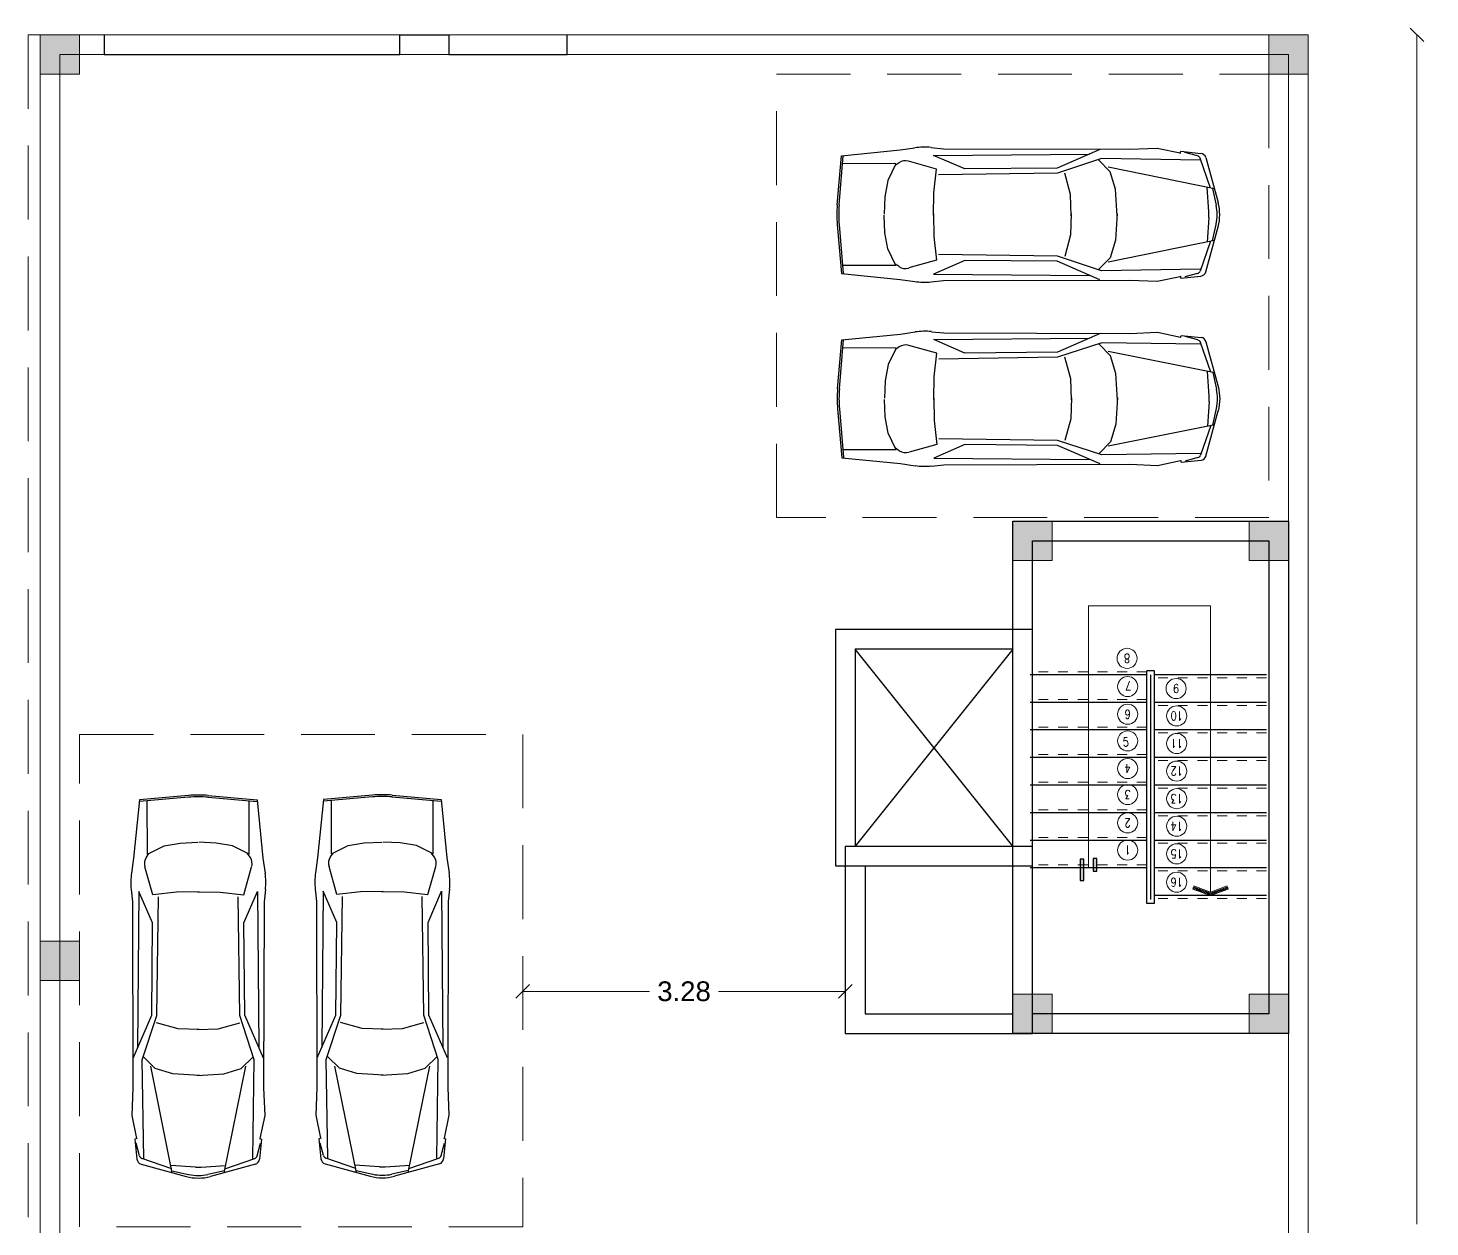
# Model space of a CAD drawing. Header units: metres. Extents: x -355 to 973, y -73 to 238.
# Drawn here: x 756.08 to 770.31, y 186.67 to 198.84 of the extents above; entities that cross this region are included whole.
import ezdxf

# ---------------------------------------------------------------- set-up
doc = ezdxf.new("R2010")
doc.units = ezdxf.units.M
doc.header["$LTSCALE"] = 3
doc.header["$MEASUREMENT"] = 0
for name, pattern in [('1', [30, 6, 6, 6, 6, 6]), ('202$0$HIDDEN', [0.375, 0.25, -0.125]), ('ACAD_ISO02W100', [15, 12, -3]), ('DASHED2', [0.375, 0.25, -0.125])]:
    doc.linetypes.add(name, pattern=pattern)
for name, color, linetype in [('01B', 10, 'Continuous'), ('1', 1, 'Continuous'), ('4', 4, 'ACAD_ISO02W100'), ('CAR', 1, 'Continuous')]:
    doc.layers.add(name, color=color, linetype=linetype)
for name, color, linetype, lineweight in [('05', 21, 'Continuous', 5), ('09', 120, 'Continuous', 9), ('15', 63, 'DASHED2', 15), ('alaem', 230, 'Continuous', 5)]:
    doc.layers.add(name, color=color, linetype=linetype, lineweight=lineweight)
doc.styles.add('Axe', font='romans.shx', dxfattribs={"width": 0.8, "height": 0.26})
doc.styles.get("Standard").update_dxf_attribs({"font": 'arial.ttf'})
doc.dimstyles.new('ahmad', dxfattribs={"dimtxt": 0.2, "dimasz": 0.1375, "dimexe": 0, "dimexo": 0.0625, "dimgap": 0.09, "dimtad": 0, "dimzin": 0, "dimdsep": 46, "dimtxsty": 'Standard', "dimblk": 'OBLIQUE', "dimcen": 0.09, "dimclrd": 245, "dimclrt": 61, "dimadec": 0, "dimazin": 0, "dimtfac": 1, "dimtofl": 0, "dimtmove": 0, "dimatfit": 3, "dimldrblk": 'OBLIQUE', "dimfxl": 0, "dimfxlon": 1, "dimtolj": 1, "dimtzin": 0, "dimlwd": 13, "dimarcsym": 0})

# ---------------------------------------------------------------- blocks, each defined once
blk = doc.blocks.new('_Oblique')
at = {"color": 0, "linetype": 'ByBlock', "lineweight": -2}
blk.add_line((-0.5, -0.5), (0.5, 0.5), dxfattribs=at)
blk = doc.blocks.new('*D272')
at = {"layer": '05', "color": 245, "linetype": '1', "lineweight": 13, "transparency": 16777216}
for p, q in [((770.183, 198.773), (770.183, 186.702)), ((770.183, 173.773), (770.183, 185.844))]:
    blk.add_line(p, q, dxfattribs=at)
at = {"layer": 'Defpoints', "color": 0, "linetype": '1', "transparency": 16777216}
for p in [(769.079, 198.773), (769.079, 173.773), (770.183, 173.773)]:
    blk.add_point(p, dxfattribs=at)
at = {"layer": '05', "color": 245, "linetype": '1', "lineweight": 13, "transparency": 16777216, "xscale": 0.1375, "yscale": 0.1375, "zscale": 0.1375}
for p, rotation in [((770.183, 198.773), 90), ((770.183, 173.773), 270)]:
    blk.add_blockref('_Oblique', p, dxfattribs=dict(at, rotation=rotation))
at = {"layer": '05', "color": 61, "linetype": '1', "transparency": 16777216, "insert": (770.183, 186.273), "char_height": 0.2, "attachment_point": 5, "rotation": 90}
blk.add_mtext('\\A1;25.00', dxfattribs=at)
blk = doc.blocks.new('tyhtfy')
at = {"layer": '4', "linetype": '1'}
for points in [[(265.704, 186.374), (265.704, 184.474), (263.804, 184.474), (263.804, 186.374)], [(265.504, 186.174), (265.504, 184.674), (264.004, 184.674), (264.004, 186.174)]]:
    blk.add_lwpolyline(points, close=True, dxfattribs=at)
blk = doc.blocks.new('tyhhy')
at = {"layer": '4', "linetype": '1'}
for p, q in [((265.809, 183.09), (263.809, 181.49)), ((263.809, 181.49), (263.809, 183.09)), ((263.809, 183.09), (265.809, 181.49))]:
    blk.add_line(p, q, dxfattribs=at)
for points in [[(266.009, 183.29), (266.009, 181.29), (263.609, 181.29), (263.609, 183.29)], [(265.809, 183.09), (265.809, 181.49), (263.809, 181.49), (263.809, 183.09)]]:
    blk.add_lwpolyline(points, close=True, dxfattribs=at)
blk = doc.blocks.new('CARP5')
at = {"layer": 'CAR'}
for p, q in [((-127.1, 55.7), (-149.8, 51)), ((-100, 54.6), (-127.1, 55.7)), ((82.4, 55.1), (-100, 54.6)), ((94.5, 56.3), (82.4, 55.1)), ((125.1, 53.9), (110.6, 56)), ((-174.7, 46.5), (-186.8, 2.3)), ((-179.4, 16.5), (-169.2, 45.7)), ((-150.4, 52.6), (-169.9, 50.6)), ((-169.4, 43.9), (-72.5, 45.4)), ((-166.7, 48.1), (-154.4, 51.5)), ((-149.8, 50.5), (-150.4, 52.6)), ((-80.9, 32.6), (-69.6, 44.3)), ((-72.5, 45.4), (-29.2, 31.2)), ((-70.8, 54.3), (-28.9, 36.1)), ((92.4, 48.6), (-60.6, 49.9)), ((61.7, 35.2), (92.4, 48.6)), ((89.3, 35.1), (116.6, 42.7)), ((116.8, 42.8), (116.8, 42.8)), ((182.5, 48.2), (125.1, 53.9)), ((126.1, 41.3), (129.9, 38.8)), ((184.9, 0.1), (180.8, 48.1)), ((186.7, 0.1), (182.5, 48.2)), ((-183.3, 15.9), (-78.9, 36.9)), ((-86.3, 15.3), (-80.9, 32.6)), ((-42, 10.1), (-36.4, 31.3)), ((-29.2, 31.2), (87.3, 29.5)), ((-28.9, 36.1), (61.7, 35.2)), ((91.9, 11.8), (89.3, 35.1)), ((129.1, 40.3), (181.1, 40.4)), ((129.1, 40.3), (137.2, 24)), ((-181.4, 16.2), (-184.9, -0.1)), ((-177.7, -6.8), (-176.2, 17.3)), ((-87.8, -10.8), (-86.3, 15.3)), ((137.2, 24), (140, 8.1)), ((-42.8, -10.5), (-42, 10.1)), ((92.2, -10.3), (91.9, 11.8)), ((139.9, 8.1), (140.7, -9)), ((-177.7, -12.3), (-176.2, -36.4)), ((-87.8, -8.4), (-86.3, -34.5)), ((-42.8, -8.6), (-42, -29.2)), ((92.2, -8.9), (91.9, -31)), ((140, -27.2), (140.7, -10.1)), ((-174.7, -65.6), (-186.8, -21.5)), ((-181.4, -35.4), (-184.9, -19)), ((137.2, -43.1), (140, -27.2)), ((184.9, -19.3), (180.8, -67.3)), ((186.7, -19.3), (182.5, -67.3)), ((-183.3, -35), (-78.9, -56.1)), ((-179.4, -35.6), (-169.2, -64.9)), ((-86.3, -34.5), (-80.9, -51.7)), ((-42, -29.2), (-36.4, -50.4)), ((91.9, -31), (89.3, -54.3)), ((-80.9, -51.7), (-69.6, -63.5)), ((-72.5, -64.5), (-29.2, -50.3)), ((-29.2, -50.3), (87.3, -48.6)), ((-28.9, -55.2), (61.7, -54.4)), ((61.7, -54.4), (92.4, -67.7)), ((89.3, -54.3), (116.8, -61.9)), ((129.1, -59.4), (137.2, -43.1)), ((-169.4, -63), (-72.5, -64.5)), ((-166.7, -67.3), (-154.4, -70.7)), ((-70.8, -73.5), (-28.9, -55.2)), ((92.4, -67.7), (-60.6, -69)), ((182.5, -67.3), (125.1, -73)), ((126.1, -60.4), (129.9, -57.9)), ((129.1, -59.4), (181.1, -59.6)), ((-150.4, -71.7), (-169.9, -69.7)), ((-149.8, -69.7), (-150.4, -71.7)), ((-127.1, -74.9), (-149.8, -70.1)), ((-100, -73.7), (-127.1, -74.9)), ((82.4, -74.2), (-100, -73.7)), ((94.5, -75.4), (82.4, -74.2)), ((125.1, -73), (110.6, -75.1))]:
    blk.add_line(p, q, dxfattribs=at)
for centre, radius, start, end in [((101.1, -11), 67.6, 81.9284, 95.6257), ((-169.3, 45), 5.63, 95.8102, 164.6615), ((-165.7, 44.5), 3.75, 105.4862, 160.7894), ((119.9, 31.9), 11.3, 56.264, 106.8198), ((-143.4, -9.6), 45.1, 164.6615, 195.3385), ((72.7, -9.6), 112.6, 355.0592, 4.9408), ((74.5, -9.6), 112.6, 355.0592, 4.9408), ((-140.9, -9.6), 45.1, 167.9052, 192.0948), ((-132.7, -9.6), 45.1, 176.4735, 183.5265), ((-169.3, -64.1), 5.63, 195.3385, 264.1898), ((-165.7, -63.6), 3.75, 199.2106, 254.5138), ((119.9, -51.1), 11.3, 254.4694, 303.7359), ((101.1, -8.2), 67.6, 264.3743, 278.0716)]:
    blk.add_arc(centre, radius, start, end, dxfattribs=at)
blk = doc.blocks.new('A$C1D69598D')
at = {"layer": 'CAR'}
blk.add_blockref('CARP5', (188.3, 75.7), dxfattribs=at)
blk = doc.blocks.new('rdydry')
at = {"layer": '15'}
for p, q in [((17.296, 218.158), (21.796, 218.158)), ((17.296, 213.158), (17.296, 218.158)), ((21.796, 218.158), (21.796, 213.158)), ((21.796, 213.158), (17.296, 213.158))]:
    blk.add_line(p, q, dxfattribs=at)
at = {"layer": '15', "xscale": 0.01035204405718559, "yscale": 0.01035204405718559, "zscale": 0.01035204405718559, "rotation": 90}
for p in [(19.186, 213.656), (21.055, 213.659)]:
    blk.add_blockref('A$C1D69598D', p, dxfattribs=at)
blk = doc.blocks.new('fghhyh')
at = {"layer": 'alaem', "linetype": '1'}
h = blk.add_hatch(color=256, dxfattribs=at)
h.dxf.hatch_style = 1
h.paths.add_polyline_path([(280.396, 190.296), (280.396, 190.696), (279.996, 190.696), (279.996, 190.296)])
blk.add_lwpolyline([(279.996, 190.696), (279.996, 190.296), (280.396, 190.296), (280.396, 190.696)], close=True, dxfattribs=at)
blk = doc.blocks.new('*D275')
at = {"layer": '01B', "color": 245, "linetype": '1', "lineweight": 13, "transparency": 16777216}
for p, q in [((761.102, 189.064), (762.39, 189.064)), ((764.378, 189.064), (763.09, 189.064))]:
    blk.add_line(p, q, dxfattribs=at)
at = {"layer": 'Defpoints', "color": 0, "linetype": '1', "transparency": 16777216}
for p in [(761.102, 189.064), (761.102, 188.636), (764.378, 188.636)]:
    blk.add_point(p, dxfattribs=at)
at = {"layer": '01B', "color": 245, "linetype": '1', "lineweight": 13, "transparency": 16777216, "xscale": 0.1375, "yscale": 0.1375, "zscale": 0.1375, "rotation": 180}
blk.add_blockref('_Oblique', (761.102, 189.064), dxfattribs=at)
at = {"layer": '01B', "color": 245, "linetype": '1', "lineweight": 13, "transparency": 16777216, "xscale": 0.1375, "yscale": 0.1375, "zscale": 0.1375}
blk.add_blockref('_Oblique', (764.378, 189.064), dxfattribs=at)
at = {"layer": '01B', "color": 61, "linetype": '1', "transparency": 16777216, "insert": (762.74, 189.064), "char_height": 0.2, "attachment_point": 5}
blk.add_mtext('\\A1;3.28', dxfattribs=at)

msp = doc.modelspace()

# ---------------------------------------------------------------- hatches: boundary and pattern name
h = msp.add_hatch(color=256)
h.paths.add_polyline_path([(766.763, 190.191), (766.799, 190.191), (766.799, 190.334), (766.763, 190.334)])
h.paths.add_polyline_path([(766.895, 190.284), (766.932, 190.284), (766.932, 190.334), (766.895, 190.334)])
h.paths.add_polyline_path([(766.895, 190.334), (766.932, 190.334), (766.932, 190.414), (766.895, 190.414)])
h.paths.add_polyline_path([(766.763, 190.334), (766.799, 190.334), (766.799, 190.406), (766.763, 190.406)])
at = {"layer": '01B', "linetype": '1'}
h = msp.add_hatch(dxfattribs=at)
h.set_pattern_fill('ANSI31', color=256, angle=208)
h.paths.add_polyline_path([(759.717, 177.947), (760.156, 177.477), (760.457, 177.758), (760.018, 178.229)], flags=9)
h.paths.add_polyline_path([(765.026, 180.938), (765.026, 181.582), (764.613, 181.582), (764.613, 180.938)], flags=9)
h.paths.add_polyline_path([(767.819, 190.239), (767.668, 190.239), (767.668, 190.104), (767.819, 190.104)], flags=9)
h.paths.add_polyline_path([(767.819, 190.527), (767.668, 190.527), (767.668, 190.392), (767.819, 190.392)], flags=9)
h.paths.add_polyline_path([(767.821, 190.807), (767.666, 190.807), (767.666, 190.672), (767.821, 190.672)], flags=9)
h.paths.add_polyline_path([(767.819, 191.087), (767.668, 191.087), (767.668, 190.952), (767.819, 190.952)], flags=9)
h.paths.add_polyline_path([(767.819, 191.367), (767.668, 191.367), (767.668, 191.232), (767.819, 191.232)], flags=9)
h.paths.add_polyline_path([(767.809, 191.647), (767.678, 191.647), (767.678, 191.512), (767.809, 191.512)], flags=9)
h.paths.add_polyline_path([(767.819, 191.927), (767.668, 191.927), (767.668, 191.792), (767.819, 191.792)], flags=9)
h.paths.add_polyline_path([(767.782, 192.206), (767.692, 192.206), (767.692, 192.07), (767.782, 192.07)], flags=9)
h.paths.add_polyline_path([(767.286, 192.511), (767.193, 192.511), (767.193, 192.376), (767.286, 192.376)], flags=9)
h.paths.add_polyline_path([(767.299, 192.234), (767.206, 192.234), (767.206, 192.099), (767.299, 192.099)], flags=9)
h.paths.add_polyline_path([(767.289, 191.945), (767.2, 191.945), (767.2, 191.81), (767.289, 191.81)], flags=9)
h.paths.add_polyline_path([(767.183, 191.526), (767.276, 191.53), (767.27, 191.665), (767.177, 191.661)], flags=9)
h.paths.add_polyline_path([(767.293, 191.393), (767.196, 191.393), (767.196, 191.258), (767.293, 191.258)], flags=9)
h.paths.add_polyline_path([(767.291, 191.13), (767.198, 191.13), (767.198, 190.995), (767.291, 190.995)], flags=9)
h.paths.add_polyline_path([(767.291, 190.842), (767.198, 190.842), (767.198, 190.706), (767.291, 190.706)], flags=9)
h.paths.add_polyline_path([(767.276, 190.565), (767.213, 190.565), (767.213, 190.43), (767.276, 190.43)], flags=9)
at = {"layer": '05'}
h = msp.add_hatch(dxfattribs=at)
h.set_pattern_fill('ANSI31', color=256, scale=0.1, angle=540, style=0)
h.set_pattern_definition([(135, (880.821655, 171.016718), (0.0088388348, 0.0088388348), [])])
h.paths.add_polyline_path([(768.086, 190.062), (767.914, 190.125), (767.906, 190.103), (768.086, 190.037), (768.267, 190.103), (768.259, 190.125)])

# ---------------------------------------------------------------- linework, layer by layer
for p, q in [((767.439, 192.277), (766.254, 192.277)), ((767.439, 189.955), (767.439, 192.317)), ((767.519, 192.317), (767.439, 192.317)), ((767.479, 189.995), (767.479, 192.277)), ((767.519, 189.955), (767.519, 192.317)), ((768.654, 192.277), (767.519, 192.277)), ((767.439, 191.997), (766.254, 191.997)), ((768.654, 191.997), (767.519, 191.997)), ((767.439, 191.717), (766.254, 191.717)), ((768.654, 191.717), (767.519, 191.717)), ((767.439, 191.437), (766.254, 191.437)), ((768.654, 191.437), (767.519, 191.437)), ((767.439, 191.157), (766.254, 191.157)), ((768.654, 191.157), (767.519, 191.157)), ((767.439, 190.877), (766.254, 190.877)), ((768.654, 190.877), (767.519, 190.877)), ((767.439, 190.597), (766.254, 190.597)), ((767.439, 190.597), (766.254, 190.597)), ((768.654, 190.597), (767.519, 190.597)), ((767.439, 190.317), (766.254, 190.317)), ((767.439, 190.317), (766.254, 190.317)), ((768.654, 190.317), (767.519, 190.317)), ((767.519, 189.955), (767.439, 189.955)), ((768.654, 190.037), (767.519, 190.037))]:
    msp.add_line(p, q)
for points in [[(766.763, 190.191), (766.799, 190.191), (766.799, 190.406), (766.763, 190.406)], [(766.895, 190.284), (766.932, 190.284), (766.932, 190.414), (766.895, 190.414)]]:
    msp.add_lwpolyline(points, close=True)
at = {"layer": '01B', "color": 0, "linetype": '1'}
for p, q in [((756.853, 198.773), (756.853, 198.573)), ((759.853, 198.573), (759.853, 198.773)), ((759.853, 198.773), (760.353, 198.773)), ((760.353, 198.773), (760.353, 198.573)), ((761.553, 198.573), (761.553, 198.773)), ((756.853, 198.573), (759.853, 198.573)), ((760.353, 198.573), (761.553, 198.573))]:
    msp.add_line(p, q, dxfattribs=at)
at = {"layer": '05', "linetype": '202$0$HIDDEN'}
for p, q in [((756.202, 198.773), (756.079, 198.773)), ((756.079, 198.773), (756.079, 173.896))]:
    msp.add_line(p, q, dxfattribs=at)
at = {"layer": '05', "color": 0, "linetype": '1'}
msp.add_line((756.202, 198.773), (756.202, 181.773), dxfattribs=at)
at = {"layer": '05'}
for p, q in [((766.846, 190.317), (766.846, 192.976)), ((766.846, 192.976), (768.086, 192.976)), ((768.086, 190.072), (768.086, 192.976)), ((767.906, 190.103), (767.914, 190.125)), ((768.086, 190.037), (767.906, 190.103)), ((767.914, 190.125), (768.086, 190.062)), ((767.918, 190.134), (768.086, 190.072)), ((768.086, 190.072), (768.255, 190.134)), ((768.086, 190.062), (768.259, 190.125)), ((768.086, 190.037), (768.267, 190.103)), ((768.267, 190.103), (768.259, 190.125))]:
    msp.add_line(p, q, dxfattribs=at)
at = {"layer": '05', "color": 0, "linetype": '1'}
for points in [[(769.079, 173.896), (769.079, 198.773), (756.202, 198.773), (756.202, 173.896)], [(768.879, 174.096), (768.879, 198.573), (756.402, 198.573), (756.402, 174.096)]]:
    msp.add_lwpolyline(points, close=True, dxfattribs=at)
at = {"layer": '09', "linetype": 'DASHED2', "ltscale": 0.1}
for p, q in [((767.439, 192.307), (766.254, 192.307)), ((768.654, 192.247), (767.519, 192.247)), ((767.439, 192.027), (766.254, 192.027)), ((768.654, 191.967), (767.519, 191.967)), ((767.439, 191.747), (766.254, 191.747)), ((768.654, 191.687), (767.519, 191.687)), ((767.439, 191.467), (766.254, 191.467)), ((768.654, 191.407), (767.519, 191.407)), ((767.439, 191.187), (766.254, 191.187)), ((768.654, 191.127), (767.519, 191.127)), ((767.439, 190.907), (766.254, 190.907)), ((768.654, 190.847), (767.519, 190.847)), ((767.439, 190.627), (766.254, 190.627)), ((768.654, 190.567), (767.519, 190.567)), ((767.439, 190.347), (766.254, 190.347)), ((768.654, 190.287), (767.519, 190.287)), ((768.654, 190.007), (767.519, 190.007))]:
    msp.add_line(p, q, dxfattribs=at)
at = {"layer": '4', "linetype": '1'}
for points in [[(768.879, 193.836), (768.879, 188.636), (766.079, 188.636), (766.079, 193.836)], [(768.679, 193.636), (768.679, 188.836), (766.279, 188.836), (766.279, 193.636)]]:
    msp.add_lwpolyline(points, close=True, dxfattribs=at)
at = {"layer": 'alaem'}
for centre in [(767.239, 192.444), (767.245, 192.158), (767.737, 192.138), (767.245, 191.877), (767.743, 191.86), (767.245, 191.606), (767.743, 191.58), (767.245, 191.326), (767.743, 191.3), (767.245, 191.062), (767.743, 191.02), (767.245, 190.774), (767.743, 190.74), (767.245, 190.498), (767.743, 190.46), (767.743, 190.172)]:
    msp.add_circle(centre, 0.102, dxfattribs=at)

# ---------------------------------------------------------------- block references
at = {"layer": '1', "linetype": '202$0$HIDDEN', "rotation": 90}
msp.add_blockref('rdydry', (981.837, 176.577), dxfattribs=at)
at = {"layer": '1', "linetype": '202$0$HIDDEN'}
msp.add_blockref('rdydry', (739.306, -26.485), dxfattribs=at)
at = {"layer": '4', "linetype": '1', "xscale": -1}
for name, p, rotation in [('tyhhy', (582.988, -73.271), 270.0000000000032), ('tyhtfy', (500.574, 375.01), 180)]:
    msp.add_blockref(name, p, dxfattribs=dict(at, rotation=rotation))
at = {"layer": 'alaem', "linetype": '1'}
for p in [(476.206, 8.077), (488.683, 8.077), (486.083, 3.14), (488.483, 3.14), (488.483, 3.14), (476.206, -1.123), (486.083, -1.66), (488.483, -1.66)]:
    msp.add_blockref('fghhyh', p, dxfattribs=at)

# ---------------------------------------------------------------- texts
at = {"layer": 'alaem', "char_height": 0.0901, "width": 0.11644, "attachment_point": 5, "style": 'Axe'}
for s, insert, rotation in [('8', (767.239, 192.444), 180), ('7', (767.253, 192.167), 180), ('9', (767.737, 192.138), 180), ('6', (767.245, 191.877), 180), ('10', (767.743, 191.86), 180), ('5', (767.226, 191.596), 2.4806), ('11', (767.743, 191.58), 180), ('4', (767.245, 191.326), 180), ('12', (767.743, 191.3), 180), ('3', (767.245, 191.062), 180), ('13', (767.743, 191.02), 180), ('2', (767.245, 190.774), 180), ('14', (767.743, 190.74), 180), ('1', (767.245, 190.498), 180), ('15', (767.743, 190.46), 180), ('16', (767.743, 190.172), 180)]:
    msp.add_mtext(s, dxfattribs=dict(at, insert=insert, rotation=rotation))

# ---------------------------------------------------------------- dimensions: what is measured, and where the dimension line sits
at = {"layer": '01B', "color": 0, "linetype": '1'}
dim = msp.add_linear_dim(base=(761.102, 189.064), p1=(764.378, 188.636), p2=(761.102, 188.636), dimstyle='ahmad', dxfattribs=at)
dim.commit()
dim.dimension.update_dxf_attribs({"geometry": '*D275', "text_midpoint": (762.74, 189.064)})
at = {"layer": '05', "color": 0, "linetype": '1'}
dim = msp.add_linear_dim(base=(770.183, 173.773), p1=(769.079, 198.773), p2=(769.079, 173.773), angle=90, dimstyle='ahmad', dxfattribs=at)
dim.commit()
dim.dimension.update_dxf_attribs({"geometry": '*D272', "text_midpoint": (770.183, 186.273)})

doc.saveas('drawing.dxf')
